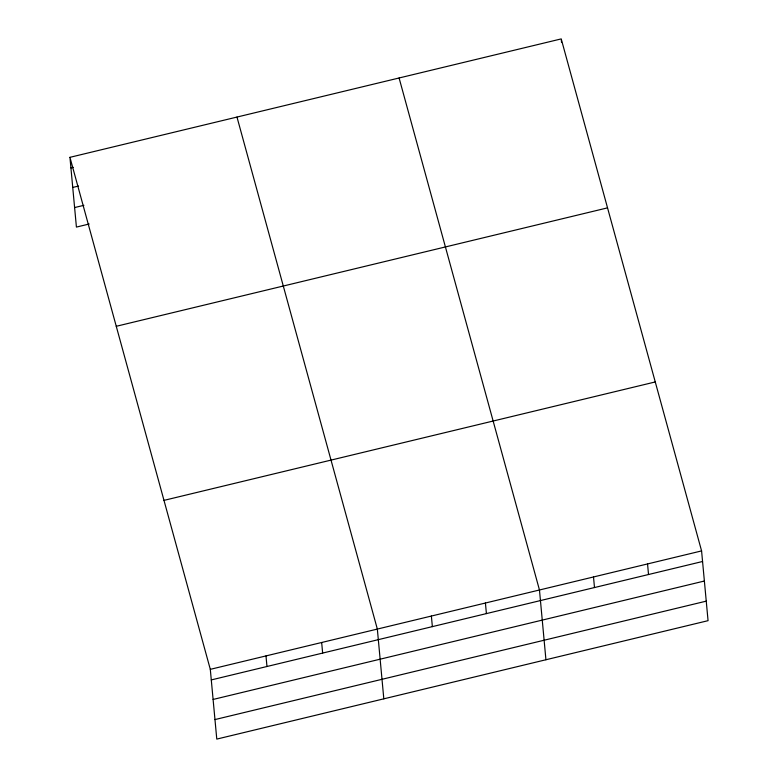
<?xml version="1.0" encoding="UTF-8"?>
<svg xmlns="http://www.w3.org/2000/svg" width="778" height="778" viewBox="0 0 778 778"><rect width="100%" height="100%" fill="white"/><g stroke="black" fill="none" stroke-linecap="round" stroke-linejoin="round"><path stroke-width="1.17" d="M69.942 157.331L561.22 38.9L701.581 550.912L708.058 620.669L216.78 739.1L210.303 669.343L69.942 157.331L76.419 227.088L89.178 224.015M70.924 167.912L73.249 167.348M72.733 187.44L78.539 186.039M74.6 207.561L83.888 205.324M116.262 326.293L607.54 207.862M163.983 500.371L655.261 381.949M210.303 669.343L701.581 550.912M211.285 679.923L702.563 561.492M213.104 699.451L704.382 581.02M214.971 719.572L706.249 601.141M399.095 77.985L539.465 589.996L545.932 659.754M236.979 117.06L377.34 629.071L383.817 698.839M647.549 563.943L648.521 574.524M561.327 40.077L561.551 42.43M593.507 576.965L594.489 587.546M485.423 603.018L486.406 613.599M431.382 616.05L432.364 626.63M321.664 642.492L322.646 653.082M265.988 655.912L266.971 666.503"/></g></svg>
